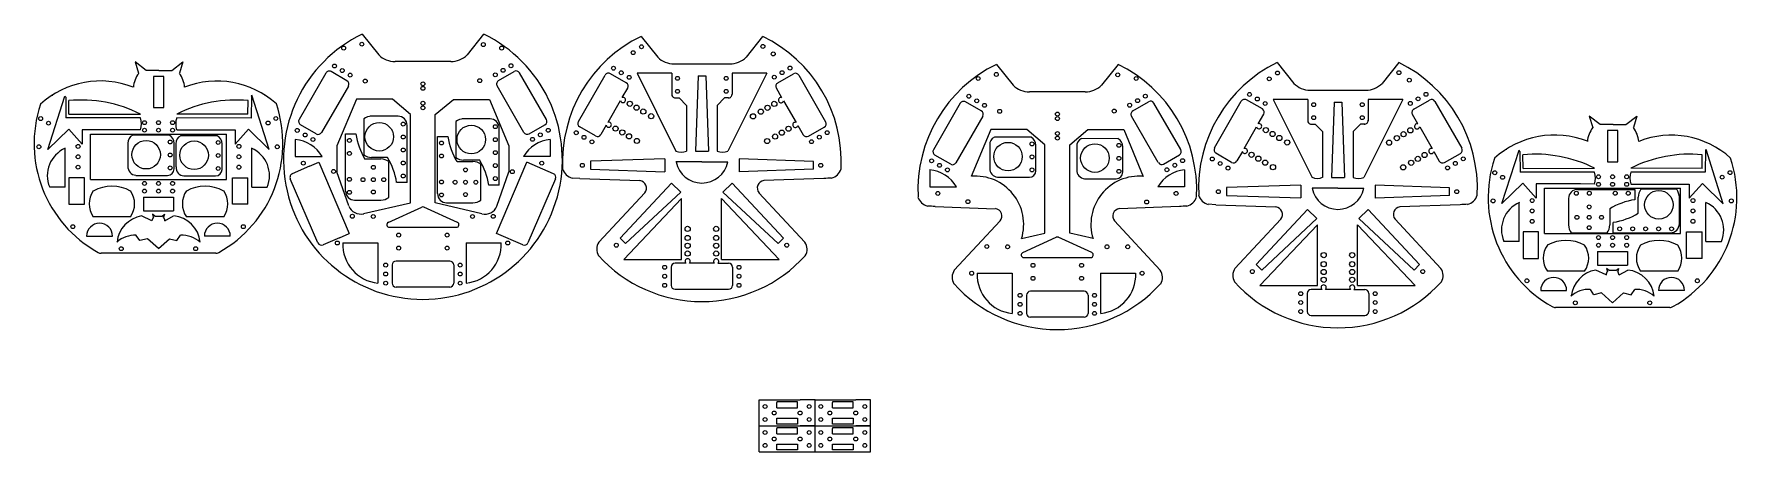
# Model space of a CAD drawing. Extents: x -398 to 915, y -210 to 112.
import ezdxf

# ---------------------------------------------------------------- set-up
doc = ezdxf.new("R2010")
doc.units = 0
doc.header["$MEASUREMENT"] = 0
doc.layers.get('0').update_dxf_attribs({"linetype": 'CONTINUOUS'})

msp = doc.modelspace()

# ---------------------------------------------------------------- linework, layer by layer
at = {"color": 7, "linetype": 'Continuous'}
for p, q in [((-145, 112.2), (-132.1, 96.2)), ((-51.3, 112.2), (-64.1, 96.2)), ((70.1, 110.4), (83, 94.4)), ((163.8, 110.4), (151, 94.4)), ((-305.8, 79.6), (-305.8, 55.6)), ((-297.8, 79.6), (-305.8, 79.6)), ((-297.8, 55.6), (-297.8, 79.6)), ((-172.9, 82.2), (-193.6, 46.4)), ((-156.7, 76.3), (-168.8, 83.3)), ((-76.6, 91), (-119.6, 91)), ((-39.8, 76.4), (-27.7, 83.4)), ((-2.9, 46.5), (-23.6, 82.3)), ((21.8, 44.8), (42.4, 80.6)), ((58.7, 74.7), (46.5, 81.7)), ((67, 82.1), (97, 22.1)), ((95.5, 89.3), (138.5, 89.3)), ((114, 80.1), (112, 22.1)), ((114, 80.1), (120, 80.1)), ((120, 80.1), (122, 22.1)), ((167, 82.1), (137, 22.1)), ((175.5, 74.6), (187.7, 81.6)), ((191.8, 80.5), (212.4, 44.7)), ((344.2, 88.8), (357, 72.8)), ((437.9, 88.8), (425, 72.8)), ((560.5, 90.2), (573.4, 74.2)), ((654.2, 90.2), (641.4, 74.2)), ((-155.6, 72.2), (-176.3, 36.4)), ((-20.2, 36.5), (-40.9, 72.3)), ((55.6, 63.3), (59.8, 70.6)), ((178.6, 63.2), (174.4, 70.5)), ((412.5, 67.7), (369.5, 67.7)), ((585.9, 69), (628.9, 69)), ((-387.3, 23.4), (-374.2, 64.4)), ((-373.4, 63.6), (-374.2, 64.4)), ((-373.4, 63.6), (-373.4, 47.7)), ((-371, 50.6), (-371.1, 61)), ((-305.8, 55.6), (-297.8, 55.6)), ((-233, 50.6), (-232.9, 61)), ((-230.4, 64.5), (-230.5, 47.5)), ((-230.4, 64.5), (-229.9, 65.1)), ((-216.6, 23.2), (-229.9, 65.1)), ((-149.3, 62.1), (-164.4, 26.2)), ((-107.6, 50.3), (-121.5, 62)), ((-88.6, 50.3), (-74.6, 61.9)), ((-46.8, 61.9), (-31.8, 26)), ((44.6, 44.3), (54.2, 61)), ((180, 60.9), (189.6, 44.2)), ((316.2, 58.9), (295.5, 23.1)), ((332.4, 53), (320.3, 60)), ((449.3, 53.1), (461.4, 60.1)), ((486.2, 23.2), (465.5, 59)), ((512.2, 24.5), (532.8, 60.4)), ((549.1, 54.5), (536.9, 61.5)), ((557.4, 61.8), (587.4, 1.8)), ((604.4, 59.8), (602.4, 1.8)), ((604.4, 59.8), (610.4, 59.8)), ((610.4, 59.8), (612.4, 1.8)), ((657.4, 61.8), (627.4, 1.8)), ((665.9, 54.4), (678.1, 61.4)), ((682.2, 60.3), (702.9, 24.4)), ((-315.9, 47.7), (-373.4, 47.7)), ((-371, 50.6), (-315.9, 50.6)), ((-233, 50.6), (-287.9, 50.6)), ((-230.5, 47.5), (-287.9, 47.6)), ((-180.4, 35.3), (-192.5, 42.3)), ((-143.7, 46.8), (-143.7, 19.3)), ((-117.3, 48.9), (-138.9, 48.9)), ((-110.3, -2.1), (-110.3, 41.9)), ((-107.8, -17.7), (-107.6, 50.3)), ((-88.6, -17.7), (-88.6, 50.3)), ((-72.7, 44.8), (-72.7, 17.2)), ((-46.3, 46.9), (-67.8, 46.9)), ((-39.3, -4.1), (-39.3, 39.9)), ((-16.1, 35.4), (-4, 42.4)), ((35, 33.7), (22.8, 40.7)), ((43.3, 42), (39.1, 34.8)), ((190.9, 41.9), (195.1, 34.7)), ((199.2, 33.6), (211.3, 40.6)), ((333.5, 48.9), (312.9, 13.1)), ((468.9, 13.2), (448.2, 49)), ((535, 24.1), (544.6, 40.8)), ((546, 43.1), (550.2, 50.4)), ((669.1, 43), (664.9, 50.3)), ((670.4, 40.7), (680, 24)), ((-371.2, 39), (-387.3, 23.4)), ((-360.9, 27.5), (-371.2, 39)), ((-326.8, 38.5), (-360.9, 38.5)), ((-360.9, 38.5), (-360.9, 27.5)), ((-354.5, 0.2), (-354.5, 35.2)), ((-354.5, 35.2), (-249.5, 35.2)), ((-315.9, 38.5), (-326.8, 38.5)), ((-325.5, 28.1), (-325.5, 10.4)), ((-293.7, 34.3), (-321.9, 34.3)), ((-290, 8.4), (-290, 28.1)), ((-288.5, 27.7), (-288.5, 10)), ((-287.9, 38.4), (-277.1, 38.4)), ((-256.6, 33.9), (-284.9, 33.8)), ((-277.1, 38.4), (-242.9, 38.4)), ((-253, 8), (-253, 27.7)), ((-249.5, 0.2), (-249.5, 35.2)), ((-242.9, 27.4), (-232.7, 38.9)), ((-242.9, 38.4), (-242.9, 27.4)), ((-232.7, 38.9), (-216.6, 23.2)), ((-196.5, 31.1), (-196.5, 17.9)), ((-157.8, -8.7), (-157.8, 35.3)), ((-157.8, 35.3), (-149.8, 35.3)), ((-86.8, -10.7), (-86.8, 33.3)), ((-86.8, 33.3), (-78.8, 33.3)), ((0, 31.1), (0, 17.9)), ((339.7, 38.6), (324.7, 2.6)), ((338.9, 26.6), (338.9, 8.9)), ((370.8, 32.8), (342.6, 32.8)), ((381.4, 27), (367.5, 38.6)), ((374.5, 6.9), (374.5, 26.6)), ((381.4, -41), (381.4, 27)), ((400.6, 27), (414.6, 38.6)), ((400.6, -41), (400.6, 27)), ((437.9, 31.7), (409.6, 31.6)), ((442.3, 38.6), (457.3, 2.6)), ((815.3, 37.9), (815.3, 13.9)), ((823.3, 37.9), (815.3, 37.9)), ((823.3, 13.9), (823.3, 37.9)), ((-373.9, -5.8), (-373.9, 24.2)), ((-230.1, -5.8), (-230.1, 24.2)), ((-196.5, 17.9), (-175.9, 17.9)), ((-164.4, 26.2), (-164.4, 6.2)), ((-142.8, 16), (-130.5, 16)), ((-125.3, 17.2), (-137.7, 17.2)), ((-124.4, -13.7), (-124.4, 13.9)), ((-71.8, 14), (-59.5, 14)), ((-54.3, 15.2), (-66.7, 15.2)), ((-31.8, 26), (-31.8, 6)), ((0, 17.9), (-20.6, 17.9)), ((88.3, 16.2), (31, 14.2)), ((31, 14.2), (31, 8.2)), ((88.3, 16.2), (88.3, 6.2)), ((112, 22.1), (122, 22.1)), ((145.6, 16.1), (145.6, 6.1)), ((203, 14.1), (145.6, 16.1)), ((203, 8.1), (203, 14.1)), ((308.8, 12), (296.6, 19)), ((406, 25.5), (406, 7.8)), ((441.5, 5.8), (441.5, 25.5)), ((473, 12.1), (485.1, 19.1)), ((525.4, 13.4), (513.3, 20.4)), ((533.7, 21.8), (529.5, 14.5)), ((681.4, 21.7), (685.5, 14.4)), ((689.6, 13.3), (701.8, 20.3)), ((733.8, -18.3), (747, 22.7)), ((747.7, 21.8), (747, 22.7)), ((747.7, 21.8), (747.8, 5.9)), ((750.1, 8.8), (750, 19.2)), ((815.3, 13.9), (823.3, 13.9)), ((888.1, 8.8), (888.2, 19.2)), ((890.7, 22.8), (890.6, 5.8)), ((890.7, 22.8), (891.2, 23.4)), ((904.5, -18.5), (891.2, 23.4)), ((-371, 1.6), (-371, -18.9)), ((-359, 1.6), (-371, 1.6)), ((-359, -18.9), (-359, 1.6)), ((-354.5, 0.2), (-249.5, 0.2)), ((-319.4, 3.4), (-295, 3.4)), ((-282.4, 3), (-258, 3)), ((-245, -18.9), (-245, 1.6)), ((-245, 1.6), (-233, 1.6)), ((-233, -18.9), (-233, 1.6)), ((-179.1, -48.6), (-200.4, 0.7)), ((-185.6, 10.4), (-198.8, 4.6)), ((-155.3, -20.2), (-164.4, 6.2)), ((-53.4, -15.7), (-53.4, 11.9)), ((-41.1, -20.4), (-31.8, 6)), ((4.1, 0.7), (-17.2, -48.6)), ((22.8, 1), (69.2, -0.6)), ((31, 8.2), (88.3, 6.2)), ((203, 8.1), (145.6, 6.1)), ((211.1, 1), (164.7, -0.6)), ((292.6, 7.7), (292.6, -5.4)), ((345, 1.9), (369.5, 1.9)), ((412.1, 0.8), (436.5, 0.8)), ((489.1, 7.7), (489.1, -5.4)), ((602.4, 1.8), (612.4, 1.8)), ((805.2, 5.9), (747.8, 5.9)), ((750.1, 8.8), (805.2, 8.9)), ((888.1, 8.8), (833.2, 8.9)), ((890.6, 5.8), (833.2, 5.9)), ((-373.9, -5.8), (-385.9, -5.8)), ((-230.1, -5.8), (-218.1, -5.8)), ((-110.3, -2.1), (-118.3, -2.1)), ((-39.3, -4.1), (-47.3, -4.1)), ((37.5, -48), (72.9, -10.1)), ((93.6, -2.6), (54, -45)), ((58.2, -49.2), (100.7, -9.6)), ((100.7, -9.6), (93.6, -2.6)), ((140.3, -2.6), (133.2, -9.6)), ((133.2, -9.6), (175.7, -49.2)), ((179.9, -45), (140.3, -2.6)), ((196.4, -48), (161, -10.1)), ((292.6, -5.4), (313.3, -5.4)), ((489.1, -5.4), (468.5, -5.4)), ((578.7, -4.1), (521.4, -6)), ((521.4, -6), (521.4, -12)), ((521.4, -12), (578.7, -14)), ((578.7, -4.1), (578.7, -14)), ((636, -4.1), (636, -14.1)), ((693.4, -6.1), (636, -4.1)), ((693.4, -12.1), (636, -14.1)), ((693.4, -12.1), (693.4, -6.1)), ((749.9, -2.7), (733.8, -18.3)), ((760.2, -14.2), (749.9, -2.7)), ((794.3, -3.2), (760.2, -3.2)), ((760.2, -3.2), (760.2, -14.2)), ((766.6, -41.5), (766.6, -6.5)), ((766.6, -6.5), (871.6, -6.5)), ((792.2, -7.4), (836.2, -7.4)), ((805.2, -3.3), (794.3, -3.2)), ((833.2, -3.3), (844, -3.3)), ((836.2, -7.4), (836.2, -15.4)), ((868.6, -7.3), (841, -7.3)), ((844, -3.3), (878.2, -3.3)), ((871.6, -41.5), (871.6, -6.5)), ((878.2, -14.3), (888.5, -2.9)), ((878.2, -3.3), (878.2, -14.3)), ((888.5, -2.9), (904.5, -18.5)), ((-371, -18.9), (-359, -18.9)), ((-313.5, -13.5), (-313.5, -24)), ((-313.5, -13.5), (-290.5, -13.5)), ((-313.5, -24), (-290.5, -24)), ((-290.5, -13.5), (-290.5, -24)), ((-233, -18.9), (-245, -18.9)), ((-150.8, -15.7), (-130.5, -15.7)), ((-143.8, -26.1), (-107.8, -17.7)), ((-124.8, -32.8), (-99, -21)), ((-71.5, -32.8), (-97.3, -21)), ((-52.6, -26.3), (-88.6, -17.7)), ((-79.8, -17.7), (-59.5, -17.7)), ((56.7, -61.3), (101.3, -14.4)), ((101.3, -61.3), (101.3, -14.4)), ((132, -61.3), (132, -14.4)), ((132, -14.4), (176.6, -61.3)), ((296.9, -20.6), (343.2, -22.3)), ((485.2, -20.6), (438.8, -22.3)), ((513.2, -19.3), (559.6, -20.9)), ((584, -22.8), (544.4, -65.2)), ((591.1, -29.9), (584, -22.8)), ((630.7, -22.8), (623.6, -29.9)), ((670.3, -65.2), (630.7, -22.8)), ((701.5, -19.3), (655.2, -20.9)), ((747.2, -47.5), (747.2, -17.5)), ((785.2, -14.4), (785.2, -34.8)), ((816.9, -22.4), (816.9, -34.8)), ((838.9, -25.8), (838.9, -13.4)), ((870.6, -33.8), (870.6, -13.4)), ((891, -47.5), (891, -17.5)), ((-323.5, -28.6), (-352.3, -28.6)), ((-307, -31.6), (-315, -27.8)), ((-306.7, -26.6), (-306, -28.9)), ((-304.5, -28.3), (-306.7, -26.6)), ((-299.5, -28.3), (-304.5, -28.3)), ((-299.5, -28.3), (-297.4, -26.6)), ((-297.4, -26.6), (-298.1, -28.9)), ((-297, -31.6), (-290.3, -27.9)), ((-251.7, -28.6), (-280.5, -28.6)), ((-123.9, -36.6), (-72.3, -36.6)), ((311.6, -69.6), (346.9, -31.7)), ((470.4, -69.6), (435.1, -31.7)), ((527.9, -68.3), (563.3, -30.4)), ((547.1, -81.5), (591.7, -34.6)), ((548.6, -69.5), (591.1, -29.9)), ((591.7, -81.5), (591.7, -34.6)), ((622.4, -81.5), (622.4, -34.6)), ((622.4, -34.6), (667, -81.5)), ((623.6, -29.9), (666.1, -69.5)), ((686.8, -68.3), (651.4, -30.4)), ((819.6, -40.8), (819.6, -32.8)), ((-357.4, -43.5), (-337.4, -43.5)), ((-316.3, -46.9), (-319.1, -42.8)), ((-310.5, -45.4), (-316.3, -46.9)), ((-302, -53), (-310.5, -45.4)), ((-302, -53), (-293.6, -45.4)), ((-293.6, -45.4), (-287.8, -46.8)), ((-287.8, -46.8), (-285, -42.7)), ((-246.6, -43.5), (-266.6, -43.5)), ((-162.3, -44.6), (-175.1, -50.2)), ((-159.9, -48.6), (-132.9, -48.6)), ((-132.9, -48.6), (-132.9, -79.6)), ((-64.7, -48.6), (-64.7, -79.6)), ((-64.7, -48.6), (-37.7, -48.6)), ((54, -45), (58.2, -49.2)), ((175.7, -49.2), (179.9, -45)), ((363.5, -45.3), (381.4, -41)), ((364.4, -56.1), (390.2, -44.3)), ((417.7, -56.1), (391.8, -44.3)), ((418.6, -45.3), (400.6, -41)), ((747.2, -47.5), (735.2, -47.5)), ((750.1, -40.1), (750.1, -60.6)), ((762.1, -40.1), (750.1, -40.1)), ((762.1, -60.6), (762.1, -40.1)), ((766.6, -41.5), (871.6, -41.5)), ((787.3, -40.8), (814.9, -40.8)), ((819.6, -40.8), (863.6, -40.8)), ((876.1, -60.6), (876.1, -40.1)), ((876.1, -40.1), (888.1, -40.1)), ((888.1, -60.6), (888.1, -40.1)), ((891, -47.5), (903, -47.5)), ((-257.9, -56.6), (-346.1, -56.6)), ((-121.8, -65.6), (-121.8, -79.6)), ((-77.4, -62.6), (-118.8, -62.6)), ((-74.4, -65.6), (-74.4, -79.6)), ((56.7, -61.3), (101.3, -61.3)), ((104.7, -64.3), (96.3, -64.3)), ((126.6, -64.3), (107.3, -64.3)), ((129.3, -64.3), (137.6, -64.3)), ((132, -61.3), (176.6, -61.3)), ((365.2, -59.9), (416.8, -59.9)), ((544.4, -65.2), (548.6, -69.5)), ((666.1, -69.5), (670.3, -65.2)), ((750.1, -60.6), (762.1, -60.6)), ((807.6, -55.2), (807.6, -65.7)), ((807.6, -55.2), (830.6, -55.2)), ((830.6, -55.2), (830.6, -65.7)), ((888.1, -60.6), (876.1, -60.6)), ((93.3, -67.3), (93.3, -81.3)), ((140.6, -67.3), (140.6, -81.3)), ((329.2, -71.9), (356.2, -71.9)), ((356.2, -71.9), (356.2, -102.9)), ((424.4, -71.9), (424.4, -102.9)), ((424.4, -71.9), (451.4, -71.9)), ((797.6, -70.4), (768.8, -70.4)), ((814.1, -73.3), (806.1, -69.5)), ((807.6, -65.7), (830.6, -65.7)), ((814.5, -68.4), (815.1, -70.6)), ((816.6, -70), (814.5, -68.4)), ((821.6, -70), (816.6, -70)), ((821.6, -70), (823.8, -68.4)), ((823.8, -68.4), (823.1, -70.6)), ((824.1, -73.3), (830.9, -69.6)), ((869.4, -70.4), (840.6, -70.4)), ((-77.4, -82.6), (-118.8, -82.6)), ((96.3, -84.3), (137.6, -84.3)), ((367.3, -88.9), (367.3, -102.9)), ((411.7, -85.9), (370.3, -85.9)), ((414.7, -88.9), (414.7, -102.9)), ((547.1, -81.5), (591.7, -81.5)), ((583.7, -87.5), (583.7, -101.5)), ((595.1, -84.5), (586.7, -84.5)), ((617.1, -84.5), (597.7, -84.5)), ((619.7, -84.5), (628.1, -84.5)), ((622.4, -81.5), (667, -81.5)), ((631.1, -87.5), (631.1, -101.5)), ((763.7, -85.2), (783.7, -85.2)), ((804.8, -88.6), (802, -84.5)), ((810.6, -87.2), (804.8, -88.6)), ((819.1, -94.7), (810.6, -87.2)), ((819.1, -94.7), (827.5, -87.1)), ((827.5, -87.1), (833.4, -88.5)), ((833.4, -88.5), (836.2, -84.4)), ((874.5, -85.2), (854.5, -85.2)), ((586.7, -104.5), (628.1, -104.5)), ((863.2, -98.3), (775, -98.3)), ((411.7, -105.9), (370.3, -105.9)), ((161.2, -189.6), (161.2, -169.6)), ((204.2, -169.6), (192.7, -169.6)), ((204.2, -189.6), (204.2, -169.6)), ((204.2, -189.6), (204.2, -169.6)), ((204.2, -189.6), (204.2, -169.6)), ((247.1, -169.6), (235.6, -169.6)), ((247.1, -189.6), (247.1, -169.6)), ((247.1, -189.6), (247.1, -169.6)), ((161.2, -189.6), (204.2, -189.6)), ((161.2, -209.6), (161.2, -189.6)), ((204.2, -189.6), (192.7, -189.6)), ((204.2, -189.6), (247.1, -189.6)), ((204.2, -209.6), (204.2, -189.6)), ((204.2, -209.6), (204.2, -189.6)), ((204.2, -209.6), (204.2, -189.6)), ((247.1, -189.6), (235.6, -189.6)), ((247.1, -209.6), (247.1, -189.6)), ((247.1, -209.6), (247.1, -189.6)), ((161.2, -209.6), (204.2, -209.6)), ((204.2, -209.6), (247.1, -209.6))]:
    msp.add_line(p, q, dxfattribs=at)
for p, q in [((-311.5, 84.2), (-320, 90.8)), ((-320, 90.8), (-317.3, 82)), ((-320, 90.8), (-317.3, 82)), ((-301.6, 84.2), (-311.5, 84.2)), ((-301.6, 84.2), (-291.7, 84.2)), ((-291.7, 84.2), (-283.2, 90.8)), ((-283.2, 90.8), (-285.9, 82)), ((-283.2, 90.8), (-285.9, 82)), ((93.7, 82.1), (67, 82.1)), ((93.7, 82.1), (93.7, 65.7)), ((140.2, 82.1), (140.2, 65.6)), ((167, 82.1), (140.2, 82.1)), ((-121.5, 62), (-149.3, 62.1)), ((-74.6, 61.9), (-46.8, 61.9)), ((96.3, 63.1), (99.5, 63.1)), ((105.2, 57.3), (99.5, 63.1)), ((105.2, 57.3), (105.2, 22.1)), ((128.7, 57.3), (134.5, 63.1)), ((128.7, 57.3), (128.7, 22.1)), ((137.6, 63.1), (134.5, 63.1)), ((137.6, 63.1), (137.2, 63.1)), ((584.1, 61.8), (557.4, 61.8)), ((584.1, 61.8), (584.1, 45.4)), ((630.6, 61.8), (630.6, 45.4)), ((657.4, 61.8), (630.6, 61.8)), ((586.7, 42.8), (589.9, 42.8)), ((595.6, 37.1), (589.9, 42.8)), ((619.1, 37.1), (624.9, 42.8)), ((628, 42.8), (624.9, 42.8)), ((628, 42.8), (627.6, 42.8)), ((809.6, 42.5), (801.1, 49.1)), ((801.1, 49.1), (803.8, 40.3)), ((801.1, 49.1), (803.8, 40.3)), ((819.5, 42.5), (809.6, 42.5)), ((819.5, 42.5), (829.4, 42.5)), ((829.4, 42.5), (837.9, 49.1)), ((837.9, 49.1), (835.2, 40.3)), ((837.9, 49.1), (835.2, 40.3)), ((367.5, 38.6), (339.7, 38.6)), ((414.6, 38.6), (442.3, 38.6)), ((595.6, 37.1), (595.6, 1.8)), ((619.1, 37.1), (619.1, 1.8)), ((-185.6, 10.4), (-178.3, 13.5)), ((-178.3, 13.5), (-154.9, -41.5)), ((-41.3, -41.5), (-18, 13.5)), ((2.6, 4.6), (-18, 13.5)), ((117, 13.7), (97, 13.7)), ((117, 13.7), (137, 13.7)), ((22.8, 1), (17, 1.3)), ((607.4, -6.5), (587.4, -6.5)), ((607.4, -6.5), (627.4, -6.5)), ((513.2, -19.3), (507.4, -18.9)), ((-162.3, -44.6), (-154.9, -41.5)), ((-21.1, -50.2), (-41.3, -41.5)), ((161.2, -169.6), (192.7, -169.6)), ((204.2, -169.6), (235.6, -169.6)), ((190.7, -171.1), (174.7, -171.1)), ((174.7, -171.1), (174.7, -171.6)), ((174.7, -175.6), (174.7, -171.6)), ((174.7, -175.6), (190.7, -175.6)), ((174.7, -187.6), (174.7, -183.6)), ((174.7, -183.6), (190.7, -183.6)), ((190.7, -175.6), (190.7, -171.1)), ((190.7, -183.6), (190.7, -187.6)), ((233.6, -171.1), (217.6, -171.1)), ((217.6, -171.1), (217.6, -171.6)), ((217.6, -175.6), (217.6, -171.6)), ((217.6, -175.6), (233.6, -175.6)), ((217.6, -187.6), (217.6, -183.6)), ((217.6, -183.6), (233.6, -183.6)), ((233.6, -175.6), (233.6, -171.1)), ((233.6, -183.6), (233.6, -187.6)), ((161.2, -189.6), (192.7, -189.6)), ((174.7, -188.1), (174.7, -187.6)), ((190.7, -188.1), (174.7, -188.1)), ((190.7, -191.1), (174.7, -191.1)), ((174.7, -191.1), (174.7, -191.6)), ((174.7, -195.6), (174.7, -191.6)), ((174.7, -195.6), (190.7, -195.6)), ((190.7, -187.6), (190.7, -188.1)), ((190.7, -195.6), (190.7, -191.1)), ((204.2, -189.6), (235.6, -189.6)), ((217.6, -188.1), (217.6, -187.6)), ((233.6, -188.1), (217.6, -188.1)), ((233.6, -191.1), (217.6, -191.1)), ((217.6, -191.1), (217.6, -191.6)), ((217.6, -195.6), (217.6, -191.6)), ((217.6, -195.6), (233.6, -195.6)), ((233.6, -187.6), (233.6, -188.1)), ((233.6, -195.6), (233.6, -191.1)), ((174.7, -207.6), (174.7, -203.6)), ((174.7, -203.6), (190.7, -203.6)), ((174.7, -208.1), (174.7, -207.6)), ((190.7, -208.1), (174.7, -208.1)), ((190.7, -203.6), (190.7, -207.6)), ((190.7, -207.6), (190.7, -208.1)), ((217.6, -207.6), (217.6, -203.6)), ((217.6, -203.6), (233.6, -203.6)), ((217.6, -208.1), (217.6, -207.6)), ((233.6, -208.1), (217.6, -208.1)), ((233.6, -203.6), (233.6, -207.6)), ((233.6, -207.6), (233.6, -208.1))]:
    msp.add_line(p, q)
for centre, radius in [((-145.2, 104.4), 1.5), ((-51.5, 104.1), 1.5), ((64, 97.9), 1.5), ((172, 96.9), 1.5), ((-166.3, 87.6), 1.5), ((-160.3, 84.1), 1.5), ((-154.2, 80.6), 1.5), ((-42.3, 80.8), 1.5), ((-36.3, 84.3), 1.5), ((-30.2, 87.8), 1.5), ((48.8, 85.9), 1.5), ((54.8, 82.4), 1.5), ((60.9, 78.9), 1.5), ((172.8, 79), 1.5), ((178.8, 82.5), 1.5), ((184.9, 86), 1.5), ((344, 81.1), 1.5), ((437.6, 80.8), 1.5), ((554.4, 77.7), 1.5), ((-98.1, 70.4), 1.5), ((322.8, 64.3), 1.5), ((458.9, 64.4), 1.5), ((539.2, 65.7), 1.5), ((662.4, 76.7), 1.5), ((675.3, 65.8), 1.5), ((-98.1, 55.4), 1.5), ((61.4, 58.5), 2), ((66.6, 55.5), 2), ((71.8, 52.5), 2), ((162.4, 52.4), 2), ((167.6, 55.4), 2), ((172.8, 58.4), 2), ((328.9, 60.8), 1.5), ((334.9, 57.3), 1.5), ((446.8, 57.4), 1.5), ((452.9, 60.9), 1.5), ((545.2, 62.2), 1.5), ((551.3, 58.7), 1.5), ((663.2, 58.8), 1.5), ((669.2, 62.3), 1.5), ((-392.8, 47.1), 1.5), ((-386.8, 43.6), 1.5), ((-312.8, 44), 1.5), ((-312.8, 38.2), 1.5), ((-302, 44), 1.5), ((-302, 38.2), 1.5), ((-291.1, 44), 1.5), ((-291.1, 38.2), 1.5), ((-217.5, 43.7), 1.5), ((-211.5, 47.2), 1.5), ((-195, 38), 1.5), ((-131.8, 33.1), 11), ((-113.3, 42.9), 1.5), ((-60.8, 31), 11), ((-42.3, 40.9), 1.5), ((-1.5, 38.1), 1.5), ((50.4, 39.4), 2), ((77.8, 48.9), 2), ((156.4, 48.8), 2), ((183.8, 39.3), 2), ((391.1, 47.1), 1.5), ((551.8, 38.2), 2), ((663.2, 38.1), 2), ((-394.2, 25.4), 1.5), ((-364, 25.7), 1.5), ((-311.5, 19.3), 11), ((-293, 29.1), 1.5), ((-274.5, 18.9), 11), ((-256, 28.7), 1.5), ((-240, 25.7), 1.55), ((-210.4, 25.4), 1.5), ((-188.9, 34.5), 1.5), ((-182.9, 31), 1.5), ((-154.8, 30.3), 1.5), ((-113.3, 32.9), 1.5), ((-83.8, 28.3), 1.5), ((-42.3, 30.9), 1.5), ((-13.6, 31.1), 1.5), ((-7.6, 34.6), 1.5), ((20.1, 36.2), 1.5), ((26.1, 32.7), 1.5), ((32.2, 29.2), 1.5), ((55.6, 36.4), 2), ((60.8, 33.4), 2), ((66.9, 29.9), 2), ((167.3, 29.8), 2), ((173.4, 33.3), 2), ((178.6, 36.3), 2), ((201.5, 29.3), 1.5), ((207.5, 32.8), 1.5), ((213.6, 36.3), 1.5), ((353, 17.8), 11), ((371.5, 27.6), 1.5), ((391.1, 32.1), 1.5), ((420, 16.7), 11), ((438.5, 26.5), 1.5), ((557, 35.2), 2), ((562.2, 32.2), 2), ((568.3, 28.7), 2), ((646.8, 28.6), 2), ((652.8, 32.1), 2), ((658, 35.1), 2), ((-364, 17.7), 1.5), ((-293, 19.1), 1.5), ((-256, 18.7), 1.5), ((-240, 17.7), 1.5), ((-190.3, 12.8), 1.5), ((-154.8, 20.3), 1.5), ((-113.3, 12.9), 1.5), ((-83.8, 18.3), 1.5), ((-6.5, 12.8), 1.5), ((294.1, 14.6), 1.5), ((371.5, 17.6), 1.5), ((438.5, 16.5), 1.5), ((487.6, 14.7), 1.5), ((510.5, 16), 1.5), ((516.6, 12.5), 1.5), ((540.8, 19.2), 2), ((546, 16.2), 2), ((551.2, 13.2), 2), ((663.8, 13.1), 2), ((669, 16.1), 2), ((674.2, 19.1), 2), ((697.9, 12.6), 1.5), ((704, 16.1), 1.5), ((-364, 9.7), 1.5), ((-293, 9.1), 1.5), ((-256, 8.7), 1.5), ((-240, 9.7), 1.55), ((-154.8, 0.3), 1.5), ((-144.3, 0.1), 1.5), ((-136.3, 9.6), 1.5), ((-136.3, 0.1), 1.5), ((-128.3, 0.1), 1.5), ((-113.3, 2.9), 1.5), ((-65.3, 7.6), 1.5), ((-42.3, 10.9), 1.5), ((-42.3, 0.9), 1.5), ((24.8, 11.1), 1.5), ((208.6, 11.1), 1.5), ((300.2, 11.1), 1.5), ((306.3, 7.6), 1.5), ((371.5, 7.6), 1.5), ((438.5, 6.5), 1.5), ((475.5, 7.7), 1.5), ((481.6, 11.2), 1.5), ((522.6, 9), 1.5), ((557.3, 9.7), 2), ((657.7, 9.6), 2), ((691.9, 9.1), 1.5), ((728.3, 5.4), 1.5), ((734.3, 1.9), 1.5), ((808.3, 2.3), 1.5), ((819.1, 2.3), 1.5), ((830, 2.3), 1.5), ((903.6, 2), 1.5), ((909.7, 5.5), 1.5), ((-312.8, -2.8), 1.5), ((-312.8, -8.7), 1.5), ((-302, -2.8), 1.5), ((-302, -8.7), 1.5), ((-291.1, -2.8), 1.5), ((-291.1, -8.7), 1.5), ((-154.8, -9.7), 1.5), ((-136.3, -9.4), 1.5), ((-83.8, -1.7), 1.5), ((-83.8, -11.7), 1.5), ((-73.3, -1.9), 1.5), ((-65.3, -1.9), 1.5), ((-65.3, -11.4), 1.5), ((-57.3, -1.9), 1.5), ((298.9, -10.5), 1.5), ((482.6, -10.5), 1.5), ((515.2, -9.2), 1.5), ((699, -9.2), 1.5), ((791.2, -10.4), 1.5), ((801.2, -10.4), 1.5), ((808.3, -3.5), 1.5), ((819.1, -3.5), 1.5), ((821.2, -10.4), 1.5), ((830, -3.5), 1.5), ((831.2, -10.4), 1.5), ((854.8, -19.3), 11), ((727, -16.3), 1.5), ((757.1, -16), 1.5), ((757.1, -24), 1.5), ((801.1, -20.9), 1.5), ((881.1, -16), 1.55), ((881.1, -24), 1.5), ((910.7, -16.3), 1.5), ((-368, -36.1), 1.5), ((-236.6, -36.1), 1.5), ((106, -37.8), 2), ((128, -37.8), 2), ((757.1, -32), 1.5), ((791.6, -28.9), 1.5), ((801.1, -28.9), 1.5), ((801.1, -36.9), 1.5), ((810.6, -28.9), 1.5), ((824.6, -37.8), 1.5), ((834.6, -37.8), 1.5), ((854.6, -37.8), 1.5), ((864.6, -37.8), 1.5), ((881.1, -32), 1.55), ((-330.7, -53.1), 1.5), ((-273.3, -53.1), 1.5), ((-164.1, -48.7), 1.5), ((-32.7, -48.7), 1.5), ((51, -50.4), 1.5), ((106, -44.8), 2), ((106, -50.8), 2), ((128, -44.8), 2), ((128, -50.8), 2), ((182.4, -50.4), 1.5), ((808.3, -44.5), 1.5), ((808.3, -50.4), 1.5), ((819.1, -44.5), 1.5), ((819.1, -50.4), 1.5), ((830, -44.5), 1.5), ((830, -50.4), 1.5), ((-126.8, -65.7), 1.5), ((-69.4, -65.7), 1.5), ((106, -56.8), 2), ((128, -56.8), 2), ((596.4, -58), 2), ((596.4, -65), 2), ((618.4, -58), 2), ((618.4, -65), 2), ((-126.8, -72.6), 1.5), ((-126.8, -79.6), 1.5), ((-69.4, -72.6), 1.5), ((-69.4, -79.6), 1.5), ((88.3, -67.4), 1.5), ((88.3, -74.3), 1.5), ((145.6, -67.4), 1.5), ((145.6, -74.3), 1.5), ((325, -72), 1.5), ((456.4, -72), 1.5), ((541.4, -70.7), 1.5), ((596.4, -71), 2), ((596.4, -77), 2), ((618.4, -71), 2), ((618.4, -77), 2), ((672.8, -70.7), 1.5), ((753.1, -77.8), 1.5), ((884.5, -77.8), 1.5), ((88.3, -81.3), 1.5), ((145.6, -81.3), 1.5), ((362.3, -89), 1.5), ((419.7, -89), 1.5), ((578.7, -87.7), 1.5), ((636.1, -87.7), 1.5), ((362.3, -95.9), 1.5), ((362.3, -102.9), 1.5), ((419.7, -95.9), 1.5), ((419.7, -102.9), 1.5), ((578.7, -94.5), 1.5), ((578.7, -101.5), 1.5), ((636.1, -94.5), 1.5), ((636.1, -101.5), 1.5), ((790.4, -94.8), 1.5), ((847.8, -94.8), 1.5), ((165.7, -174.6), 1.5), ((165.7, -184.6), 1.5), ((172.7, -179.6), 1.5), ((192.7, -179.6), 1.5), ((199.7, -174.6), 1.5), ((199.7, -184.6), 1.5), ((208.7, -174.6), 1.5), ((208.7, -184.6), 1.5), ((215.6, -179.6), 1.5), ((235.6, -179.6), 1.5), ((242.6, -174.6), 1.5), ((242.6, -184.6), 1.5), ((165.7, -194.6), 1.5), ((199.7, -194.6), 1.5), ((208.7, -194.6), 1.5), ((242.6, -194.6), 1.5), ((165.7, -204.6), 1.5), ((172.7, -199.6), 1.5), ((192.7, -199.6), 1.5), ((199.7, -204.6), 1.5), ((208.7, -204.6), 1.5), ((215.6, -199.6), 1.5), ((235.6, -199.6), 1.5), ((242.6, -204.6), 1.5)]:
    msp.add_circle(centre, radius, dxfattribs=at)
for centre in [(-159.2, 101.4), (-37.4, 101.4), (70.4, 102.4), (164, 102.7), (98.2, 78.1), (135.7, 78.1), (330, 78), (451.8, 78), (560.8, 82.2), (654.4, 82.5), (-142.6, 76), (-98.1, 73.9), (-54.3, 76.3), (98.2, 68.1), (135.7, 68.1), (-98.1, 58.9), (346.6, 52.7), (434.9, 52.9), (588.7, 57.8), (626.1, 57.8), (391.1, 50.6), (588.7, 47.8), (626.1, 47.8), (391.1, 35.6), (-113.3, 22.9), (-42.3, 20.9), (-167, 6.4), (-29.2, 6.2), (322.1, -16.9), (459.9, -17.1), (-152.5, -28.1), (-136.4, -28.3), (-59.9, -28.3), (-43.9, -28.2), (844.6, -37.8), (-116.8, -42.6), (-116.8, -52.6), (-79.4, -42.6), (-79.4, -52.6), (336.7, -51.4), (352.7, -51.6), (429.3, -51.6), (445.3, -51.6), (372.3, -65.9), (409.7, -65.9), (372.3, -75.9), (409.7, -75.9)]:
    msp.add_circle(centre, 1.5)
for centre, radius, start, end in [((-98.1, 15.4), 107.5, 115.8419, 64.1581), ((117, 13.7), 107.5, 115.8419, 182.8453), ((117, 13.7), 107.5, 357.1547, 64.1581), ((-119.6, 108.7), 17.7, 225, 270), ((-76.6, 108.7), 17.7, 270, 315), ((95.5, 106.9), 17.7, 225, 270), ((138.5, 106.9), 17.7, 270, 315), ((-170.3, 80.7), 3, 60, 150), ((-26.2, 80.8), 3, 30, 120), ((45, 79.1), 3, 60, 150), ((189.2, 79), 3, 30, 120), ((391, -7.9), 107.5, 357.1544, 64.1582), ((607.4, -6.5), 107.5, 115.8419, 182.8453), ((607.4, -6.5), 107.5, 357.1547, 64.1581), ((-158.2, 73.7), 3, 330, 60), ((-38.3, 73.8), 3, 120, 210), ((57.2, 72.1), 3, 330, 60), ((177, 72), 3, 120, 210), ((369.5, 85.3), 17.7, 225, 270), ((412.5, 85.3), 17.7, 270, 315), ((585.9, 86.7), 17.7, 225, 270), ((628.9, 86.7), 17.7, 270, 315), ((-302, 27.9), 95.9, 161.6247, 240.9887), ((-383.5, 55), 10, 90, 93.3738), ((-361.6, -40.7), 102.1, 63.4308, 95.3634), ((-242.4, -39.9), 101.3, 84.6002, 116.6863), ((-302, 27.9), 95.9, 299.0113, 18.517), ((-220.6, 55.2), 10, 86.9901, 90), ((56.2, 61.4), 2, 191.4327, 108.568), ((178, 61.3), 2, 71.432, 348.5673), ((318.8, 57.4), 3, 60, 150), ((330.9, 50.4), 3, 330, 60), ((450.8, 50.5), 3, 120, 210), ((462.9, 57.5), 3, 30, 120), ((535.4, 58.9), 3, 60, 150), ((547.6, 51.9), 3, 330, 60), ((667.4, 51.8), 3, 120, 210), ((679.6, 58.8), 3, 30, 120), ((-329.9, 43.1), 14.7, 341.771, 18.229), ((-274, 43), 14.7, 161.5416, 198.0233), ((-191, 44.9), 3, 150, 240), ((-137.7, 38.9), 10, 90, 127.3806), ((-117.3, 41.9), 7, 0, 90), ((-66.7, 36.9), 10, 90, 127.3806), ((-46.3, 39.9), 7, 0, 90), ((-5.5, 45), 3, 300, 30), ((24.3, 43.3), 3, 150, 240), ((45.2, 42.4), 2, 191.4102, 108.5905), ((189, 42.3), 2, 71.4095, 348.5898), ((209.8, 43.2), 3, 300, 30), ((546.6, 41.2), 2, 191.4327, 108.568), ((668.4, 41.1), 2, 71.432, 348.5673), ((-319.6, 28.8), 5.93, 112.4966, 186.2985), ((-297.1, 28.1), 7.12, 0.593, 60.8775), ((-282.6, 28.4), 5.93, 112.4966, 186.2985), ((-260.1, 27.6), 7.12, 0.593, 60.8775), ((-199.1, 4.3), 26.9, 30.4307, 84.4816), ((-178.9, 37.9), 3, 240, 330), ((2.6, 4.3), 26.9, 95.5184, 149.5693), ((-17.6, 38), 3, 210, 300), ((36.5, 36.3), 3, 240, 330), ((197.7, 36.2), 3, 210, 300), ((344.8, 27.3), 5.93, 112.4966, 186.2985), ((367.3, 26.5), 7.12, 0.593, 60.8775), ((411.9, 26.2), 5.93, 112.4966, 186.2985), ((434.4, 25.4), 7.12, 0.593, 60.8775), ((-364.8, 3.2), 22.9, 113.4294, 202.9678), ((-239.3, 3.2), 22.9, 337.0322, 66.5706), ((-137.7, 27.2), 10, 232.6194, 270), ((-130.5, 6), 10, 52.6194, 90), ((-66.7, 25.2), 10, 232.6194, 270), ((-59.5, 4), 10, 52.6194, 90), ((298.1, 21.6), 3, 150, 240), ((471.5, 14.7), 3, 210, 300), ((483.6, 21.7), 3, 300, 30), ((514.8, 23), 3, 150, 240), ((526.9, 16), 3, 240, 330), ((535.6, 22.2), 2, 191.4102, 108.5905), ((679.4, 22.1), 2, 71.4095, 348.5898), ((688.1, 15.9), 3, 210, 300), ((700.3, 22.9), 3, 300, 30), ((819.1, -13.8), 95.9, 161.6247, 240.9887), ((737.6, 13.3), 10, 90, 93.3738), ((759.5, -82.4), 102.1, 63.4308, 95.3634), ((878.7, -81.6), 101.3, 84.6002, 116.6863), ((819.1, -13.8), 95.9, 299.0113, 18.517), ((900.6, 13.5), 10, 86.9901, 90), ((-319, 10), 6.56, 176.034, 266.034), ((-295, 8.4), 5, 270, 0), ((-281.9, 9.5), 6.56, 176.034, 266.034), ((-258, 8), 5, 270, 0), ((-197.6, 1.9), 3, 113.3723, 203.3723), ((1.4, 1.9), 3, 336.6277, 66.6277), ((290, -19.1), 26.9, 30.4307, 84.4816), ((310.3, 14.6), 3, 240, 330), ((345.5, 8.5), 6.56, 176.034, 266.034), ((369.5, 6.9), 5, 270, 0), ((412.6, 7.3), 6.56, 176.034, 266.034), ((436.5, 5.8), 5, 270, 0), ((491.7, -19.1), 26.9, 95.5184, 149.5693), ((791.2, 1.3), 14.7, 341.771, 18.229), ((847.2, 1.3), 14.7, 161.5416, 198.0233), ((-337.9, -18.6), 17.5, 145.2222, 214.7778), ((-337.9, -34.8), 29.8, 61.1318, 118.8682), ((-337.9, -18.6), 17.5, 325.2222, 34.7778), ((-266.1, -18.6), 17.5, 145.2222, 214.7778), ((-266.1, -34.8), 29.8, 61.1317, 118.8683), ((-266.1, -18.6), 17.5, 325.2222, 34.7778), ((-150.8, -8.7), 7, 180, 270), ((-79.8, -10.7), 7, 180, 270), ((68.4, -6.4), 5.82, 320.239, 82.5364), ((165.5, -6.4), 5.82, 97.4636, 219.761), ((792.2, -14.4), 7, 90, 180), ((848.9, -13.4), 10, 142.6194, 180), ((860.6, -13.4), 10, 0, 37.3806), ((-146, -16.4), 10, 202.5497, 283.2373), ((-130.5, -5.7), 10, 270, 307.3806), ((-98.1, -22.8), 2, 65.4328, 114.5672), ((-59.5, -7.7), 10, 270, 307.3806), ((-50.3, -16.5), 10, 256.5998, 337.2873), ((342.5, -28), 5.82, 320.239, 82.5364), ((439.6, -28), 5.82, 97.4636, 219.761), ((558.8, -26.6), 5.82, 320.239, 82.5364), ((655.9, -26.6), 5.82, 97.4636, 219.761), ((756.4, -38.5), 22.9, 113.4294, 202.9678), ((881.9, -38.5), 22.9, 337.0322, 66.5706), ((-347.4, -43.5), 10, 0, 180), ((-311.1, -50.5), 23, 99.7515, 173.708), ((-302, -32), 5.01, 142.2398, 175.8941), ((-302, -32), 5.01, 4.1059, 37.7602), ((-292.5, -50.5), 22.8, 6.3718, 84.2632), ((-256.6, -43.5), 10, 0, 180), ((-123.9, -34.6), 2, 114.5672, 270), ((-72.3, -34.6), 2, 270, 65.4328), ((795.2, -34.8), 10, 180, 217.3806), ((806.9, -34.8), 10, 322.6194, 0), ((863.6, -33.8), 7, 270, 0), ((-320.1, -63.8), 21.1, 87.3692, 131.4608), ((-283.9, -63.7), 21, 48.1776, 92.8189), ((-176.3, -47.4), 3, 203.3723, 293.3723), ((-129.9, -49.7), 30, 177.7837, 264.3259), ((-67.7, -49.7), 30, 275.6741, 2.2163), ((-19.9, -47.4), 3, 246.6277, 336.6277), ((391, -46.1), 2, 65.4328, 114.5672), ((783.2, -60.4), 17.5, 145.2222, 214.7778), ((783.2, -76.5), 29.8, 61.1318, 118.8682), ((783.2, -60.4), 17.5, 325.2222, 34.7778), ((855, -60.4), 17.5, 145.2222, 214.7778), ((855, -76.5), 29.8, 61.1317, 118.8683), ((855, -60.4), 17.5, 325.2222, 34.7778), ((-346.1, -51.6), 5, 240.9887, 270), ((-257.9, -51.6), 5, 270, 299.0113), ((-118.8, -65.6), 3, 90, 180), ((-77.4, -65.6), 3, 0, 90), ((117, 13.7), 107.5, 222.1212, 317.8788), ((96.3, -67.3), 3, 90, 180), ((106, -62.8), 2, 311.4327, 228.568), ((128, -62.8), 2, 311.4102, 228.5905), ((137.6, -67.3), 3, 0, 90), ((365.2, -57.9), 2, 114.5672, 270), ((416.8, -57.9), 2, 270, 65.4328), ((359.2, -73.1), 30, 177.7837, 264.3259), ((421.5, -73.1), 30, 275.6741, 2.2163), ((607.4, -6.5), 107.5, 222.1212, 317.8788), ((773.7, -85.2), 10, 0, 180), ((810, -92.2), 23, 99.7515, 173.708), ((819.1, -73.7), 5.01, 142.2398, 175.8941), ((819.1, -73.7), 5.01, 4.1059, 37.7602), ((828.6, -92.2), 22.8, 6.3718, 84.2632), ((864.5, -85.2), 10, 0, 180), ((-118.8, -79.6), 3, 180, 270), ((-77.4, -79.6), 3, 270, 0), ((96.3, -81.3), 3, 180, 270), ((137.6, -81.3), 3, 270, 0), ((370.3, -88.9), 3, 90, 180), ((411.7, -88.9), 3, 0, 90), ((586.7, -87.5), 3, 90, 180), ((596.4, -83), 2, 311.4327, 228.568), ((618.4, -83), 2, 311.4102, 228.5905), ((628.1, -87.5), 3, 0, 90), ((801, -105.5), 21.1, 87.3692, 131.4608), ((837.2, -105.4), 21, 48.1776, 92.8189), ((370.3, -102.9), 3, 180, 270), ((411.7, -102.9), 3, 270, 0), ((586.7, -101.5), 3, 180, 270), ((628.1, -101.5), 3, 270, 0), ((775, -93.3), 5, 240.9887, 270), ((863.2, -93.3), 5, 270, 299.0113)]:
    msp.add_arc(centre, radius, start, end, dxfattribs=at)
for centre, radius, start, end in [((-301.6, 69.8), 19.8, 142.2398, 175.8941), ((-301.6, 69.8), 19.8, 4.1059, 37.7602), ((391, -7.9), 107.5, 115.8411, 182.8474), ((-346.7, 7), 69.1, 68.5232, 132.1586), ((-256.9, 7.5), 68.5, 48.0414, 111.3754), ((96.5, 65.9), 2.81, 175.9799, 265.9799), ((137.4, 65.8), 2.81, 265.8645, 4.1355), ((586.9, 45.6), 2.81, 175.9799, 265.9799), ((627.8, 45.6), 2.81, 265.8645, 4.1355), ((819.5, 28.1), 19.8, 142.2398, 175.8941), ((819.5, 28.1), 19.8, 4.1059, 37.7602), ((-96.7, 43.6), 53.8, 188.935, 210.9359), ((-25.7, 41.6), 53.8, 188.935, 210.9359), ((774.4, -34.7), 69.1, 68.5232, 132.1586), ((864.3, -34.2), 68.5, 48.0414, 111.3754), ((-171.5, -10.5), 53.8, 8.935, 30.9359), ((-100.5, -12.5), 53.8, 8.935, 30.9359), ((101.1, 32.3), 11, 248.1023, 291.8977), ((117, 17.9), 20.4, 191.8102, 348.1898), ((132.8, 32.3), 11.1, 248.0542, 291.9458), ((19.7, 11.5), 10.6, 197.5509, 255.3963), ((232.2, -319.5), 321.2, 92.7375, 93.7739), ((214.2, 11.5), 10.6, 284.6037, 342.4491), ((327.9, -34.4), 37.2, 342.9818, 94.8865), ((454.1, -34.4), 37.2, 85.1135, 197.0182), ((591.5, 12.1), 11, 248.1023, 291.8977), ((623.2, 12.1), 11.1, 248.0542, 291.9458), ((510.1, -8.7), 10.6, 197.5509, 255.3963), ((607.4, -2.4), 20.4, 191.8102, 348.1898), ((704.7, -8.7), 10.6, 284.6037, 342.4491), ((293.7, -10.1), 10.6, 197.5509, 255.3963), ((275.7, -341.1), 321.2, 86.2261, 87.2625), ((342.5, -28), 5.82, 320.2341, 82.5413), ((439.6, -28), 5.82, 97.4587, 219.7659), ((506.3, -341.1), 321.2, 92.7375, 93.7739), ((488.3, -10.1), 10.6, 284.6037, 342.4491), ((722.7, -339.7), 321.2, 92.7375, 93.7739), ((844.6, -68.5), 53.8, 98.935, 120.9359), ((811.3, 20.4), 53.8, 278.935, 300.9359), ((45.5, -53.5), 9.61, 145.5421, 211.0267), ((188.5, -53.5), 9.61, 328.9733, 34.4579), ((188.5, -53.5), 9.61, 304.369, 304.6248), ((319.5, -75.1), 9.61, 145.5421, 211.0267), ((462.5, -75.1), 9.61, 328.9733, 34.4579), ((535.9, -73.7), 9.61, 145.5421, 211.0267), ((678.9, -73.7), 9.61, 328.9733, 34.4579), ((391, -7.9), 107.5, 222.1206, 317.8794), ((678.9, -73.7), 9.61, 304.369, 304.6248)]:
    msp.add_arc(centre, radius, start, end)

doc.saveas('drawing.dxf')
